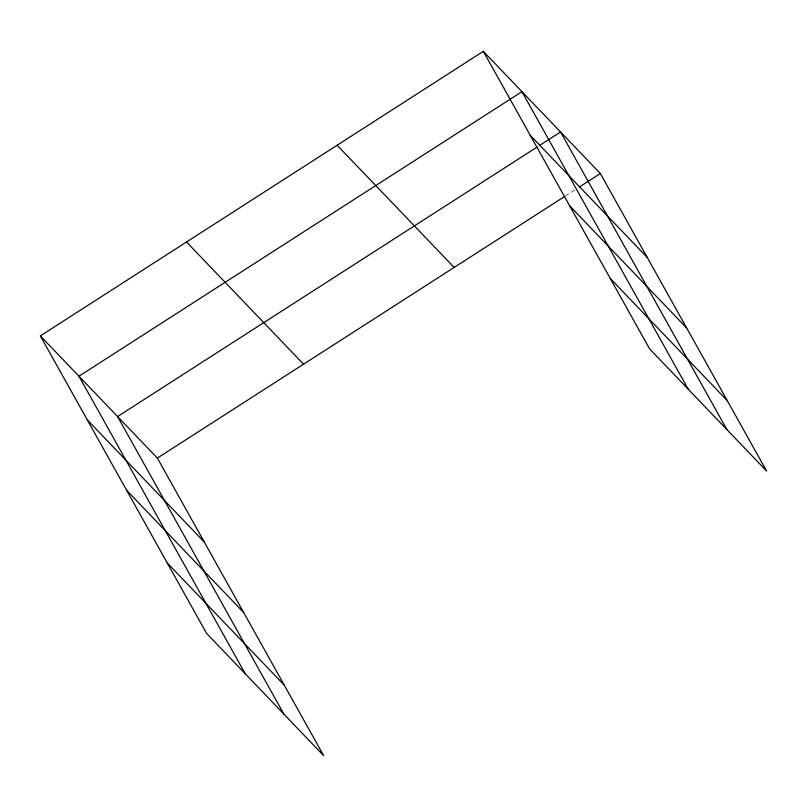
<?xml version="1.0" encoding="UTF-8"?>
<svg xmlns="http://www.w3.org/2000/svg" width="807" height="807" viewBox="0 0 807 807"><rect width="100%" height="100%" fill="white"/><g stroke="black" fill="none" stroke-linecap="round" stroke-linejoin="round"><path stroke-width="0.61" stroke-dasharray="4.04 3.03" d="M565.384 195.99L574.927 189.867"/><path stroke-width="1.21" d="M40.35 335.894L157.375 458.094L323.678 755.665L206.653 633.465L40.35 335.894L483.322 51.335L600.347 173.535L766.65 471.106L649.625 348.906L483.322 51.335M537.25 146.965L117.59 416.543L283.893 714.114M539.369 145.603L560.552 131.995L726.865 429.556M157.375 458.094L564.325 196.676M579.164 187.153L600.347 173.535M530.239 135.304L647.275 257.504M569.641 205.795L686.666 327.995M610.223 278.415L727.258 400.615M337.134 145.24L454.17 267.44M186.528 241.989L303.553 364.189M87.277 419.852L204.302 542.052M126.669 490.343L243.694 612.543M167.261 562.973L284.286 685.173M688.24 389.236L521.937 91.665L78.965 376.213L245.278 673.784"/></g></svg>
